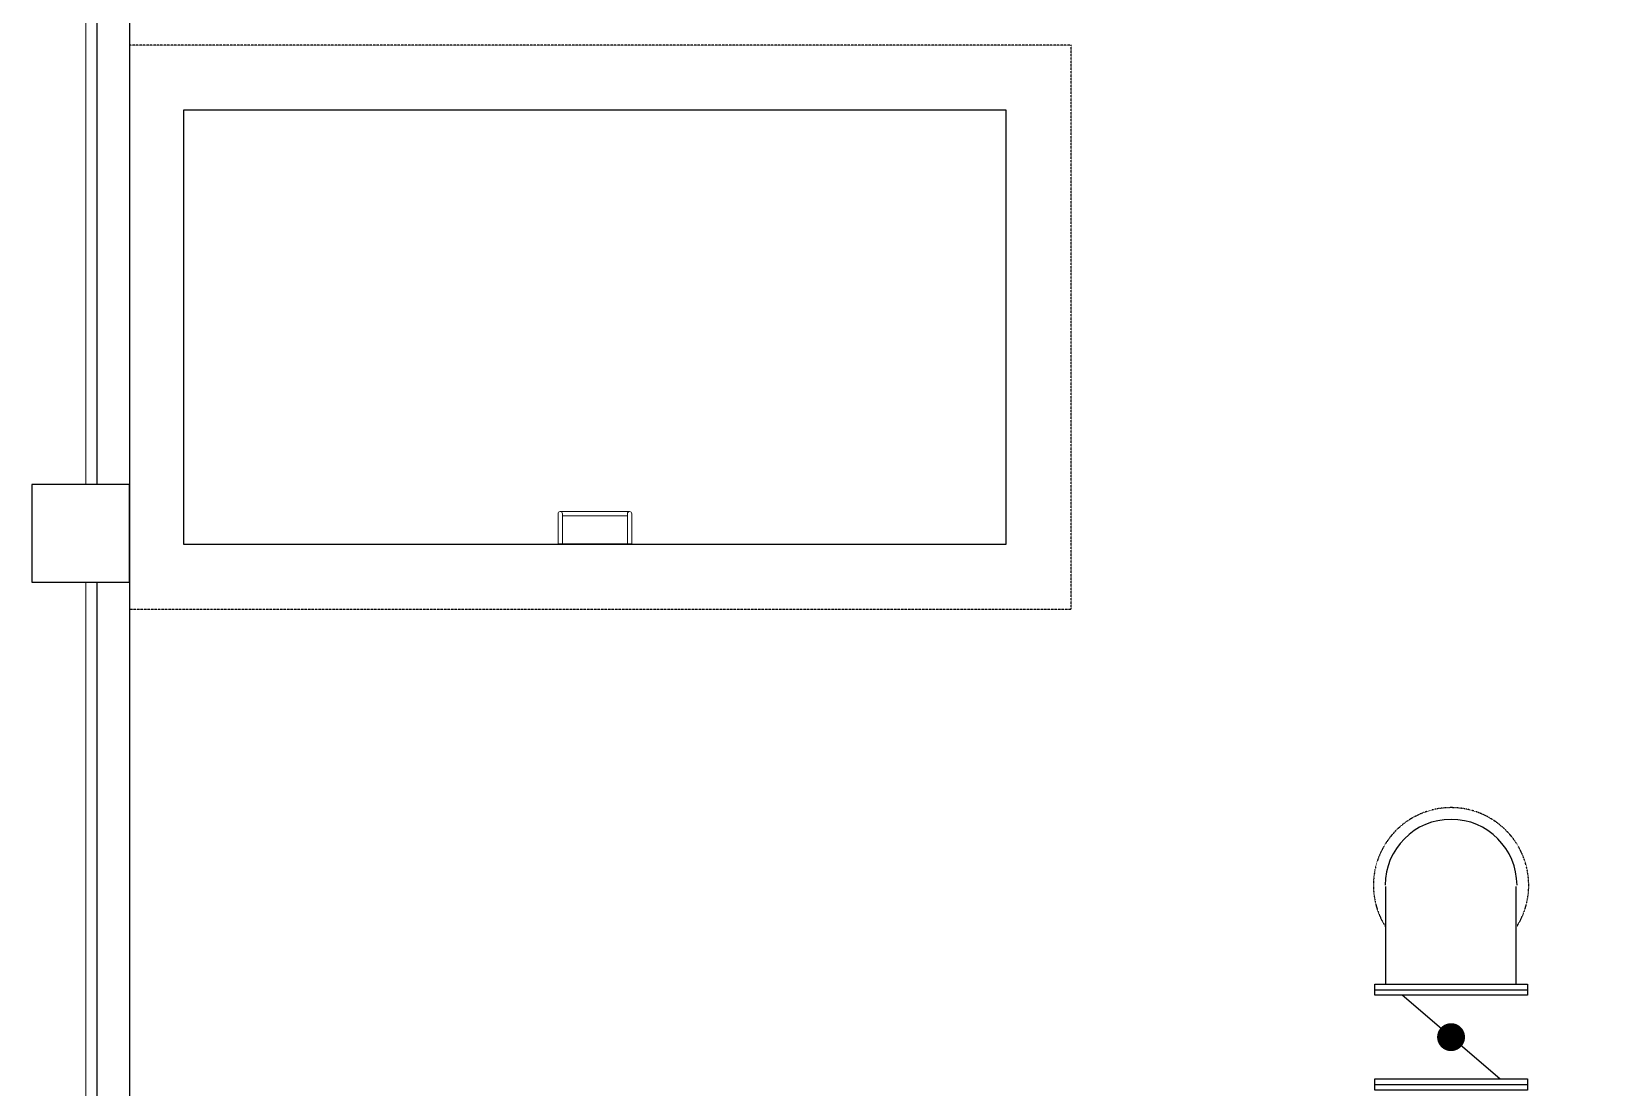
# Model space of a CAD drawing. Header units: inches. Extents: x 25480 to 951550, y -607927 to 1377809.
# Drawn here: x 487916 to 495212, y 357641 to 362507 of the extents above; entities that cross this region are included whole.
import ezdxf

# ---------------------------------------------------------------- set-up
doc = ezdxf.new("R2010")
doc.units = ezdxf.units.IN
doc.header["$MEASUREMENT"] = 0
doc.linetypes.add('CENTER', pattern=[2, 1.25, -0.25, 0.25, -0.25])
doc.linetypes.add('HIDDEN', pattern=[0.375, 0.25, -0.125])
for name, color, linetype in [('2', 2, 'HIDDEN'), ('M-X-BKGD', 8, 'Continuous'), ('PIPE FLOOR PLAN', 251, 'Continuous')]:
    doc.layers.add(name, color=color, linetype=linetype)
doc.layers.add('DIM', color=251, linetype='Continuous', lineweight=0)

# ---------------------------------------------------------------- blocks, each defined once
blk = doc.blocks.new('123')
at = {"ltscale": 10}
blk.add_line((-768496.1, -1056441.2), (-768496.1, -1056101.2), dxfattribs=at)
blk.add_line((-768496.1, -1056441.2), (-768496.1, -1056101.2), dxfattribs=at)
at = {"layer": '2', "color": 8}
blk.add_lwpolyline([(-768796.1, -1058466.2), (-766196.1, -1058466.2), (-766196.1, -1054126.2), (-768796.1, -1054126.2)], close=True, dxfattribs=at)
blk.add_lwpolyline([(-768796.1, -1058466.2), (-766196.1, -1058466.2), (-766196.1, -1054126.2), (-768796.1, -1054126.2)], close=True, dxfattribs=at)
at = {"layer": 'DIM', "color": 8, "lineweight": 0}
for p, q in [((-768496.1, -1056101.2), (-768356.1, -1056101.2)), ((-768496.1, -1056101.2), (-768356.1, -1056101.2)), ((-768346.1, -1056431.2), (-768346.1, -1056111.2)), ((-768346.1, -1056431.2), (-768346.1, -1056111.2)), ((-768496.1, -1056121.2), (-768356.1, -1056121.2)), ((-768496.1, -1056121.2), (-768356.1, -1056121.2)), ((-768366.1, -1056421.2), (-768366.1, -1056121.2)), ((-768366.1, -1056421.2), (-768366.1, -1056121.2)), ((-768496.1, -1056421.2), (-768356.1, -1056421.2)), ((-768496.1, -1056421.2), (-768356.1, -1056421.2)), ((-768496.1, -1056441.2), (-768356.1, -1056441.2)), ((-768496.1, -1056441.2), (-768356.1, -1056441.2))]:
    blk.add_line(p, q, dxfattribs=at)
for centre in [(-768356.1, -1056111.2), (-768356.1, -1056111.2), (-768356.1, -1056431.2), (-768356.1, -1056431.2)]:
    blk.add_arc(centre, 10, 270, 90, dxfattribs=at)
at = {"layer": 'PIPE FLOOR PLAN', "color": 8}
for p, q in [((-768670.9, -1053976.2), (-774220.9, -1053976.2)), ((-768670.9, -1053976.2), (-774220.9, -1053976.2)), ((-762670.9, -1053976.2), (-768220.9, -1053976.2)), ((-762670.9, -1053976.2), (-768220.9, -1053976.2)), ((-750670.9, -1054126.2), (-774220.9, -1054126.2)), ((-750670.9, -1054126.2), (-774220.9, -1054126.2))]:
    blk.add_line(p, q, dxfattribs=at)
for points in [[(-768670.9, -1053676.2), (-768670.9, -1054126.2), (-768220.9, -1054126.2), (-768220.9, -1053676.2)], [(-768670.9, -1053676.2), (-768670.9, -1054126.2), (-768220.9, -1054126.2), (-768220.9, -1053676.2)], [(-768496.1, -1058166.2), (-766496.1, -1058166.2), (-766496.1, -1054376.2), (-768496.1, -1054376.2)], [(-768496.1, -1058166.2), (-766496.1, -1058166.2), (-766496.1, -1054376.2), (-768496.1, -1054376.2)]]:
    blk.add_lwpolyline(points, close=True, dxfattribs=at)

msp = doc.modelspace()

# ---------------------------------------------------------------- linework, layer by layer
at = {"layer": 'M-X-BKGD', "color": 8, "linetype": 'Continuous', "ltscale": 10}
for p, q in [((494155.5, 358116.7), (494155.5, 358566.7)), ((494755.5, 358116.7), (494755.5, 358566.7))]:
    msp.add_line(p, q, dxfattribs=at)
at = {"layer": 'M-X-BKGD', "color": 8, "linetype": 'Continuous'}
for p, q in [((494104, 358090.9), (494806.9, 358090.9)), ((494104, 357653.8), (494806.9, 357653.8)), ((494211.2, 357653.8), (494699.7, 357653.8))]:
    msp.add_line(p, q, dxfattribs=at)
at = {"layer": 'M-X-BKGD', "color": 8}
msp.add_line((494680.5, 357679.5), (494230.5, 358065.2), dxfattribs=at)
at = {"layer": 'M-X-BKGD', "color": 8, "linetype": 'Continuous', "lineweight": 0, "ltscale": 10}
for points in [[(506915.7, 354419.8), (488365.7, 354419.8), (488365.7, 377969.8), (506915.7, 377969.8)], [(487915.7, 359969.8), (488365.7, 359969.8), (488365.7, 360419.8), (487915.7, 360419.8)]]:
    msp.add_lwpolyline(points, close=True, dxfattribs=at)
for points in [[(488165.7, 360419.8), (488165.7, 365969.8)], [(488165.7, 354419.8), (488165.7, 359969.8)]]:
    msp.add_lwpolyline(points, dxfattribs=at)
at = {"layer": 'M-X-BKGD', "color": 8, "linetype": 'Continuous', "ltscale": 100}
for points in [[(494104, 358065.2), (494104, 358116.7), (494806.9, 358116.7), (494806.9, 358065.2)], [(494104, 357628.1), (494104, 357679.5), (494806.9, 357679.5), (494806.9, 357628.1)]]:
    msp.add_lwpolyline(points, close=True, dxfattribs=at)
at = {"layer": 'M-X-BKGD', "color": 8, "linetype": 'CENTER', "const_width": 64.3}
msp.add_lwpolyline([(494455.5, 357904.5, 1), (494455.5, 357840.2, 1)], format="xyb", close=True, dxfattribs=at)
at = {"layer": 'M-X-BKGD', "color": 8, "linetype": 'HIDDEN', "ltscale": 0.005}
msp.add_arc((494455.5, 358572.4), 357.8, 328.10921, 211.89079, dxfattribs=at)
at = {"layer": 'M-X-BKGD', "color": 8, "linetype": 'Continuous', "ltscale": 10}
msp.add_arc((494455.5, 358572.4), 303.8, 0, 180, dxfattribs=at)

# ---------------------------------------------------------------- block references
at = {"layer": 'M-X-BKGD', "color": 8, "rotation": 90}
msp.add_blockref('123', (-565760.5, 1128640.7), dxfattribs=at)

doc.saveas('drawing.dxf')
